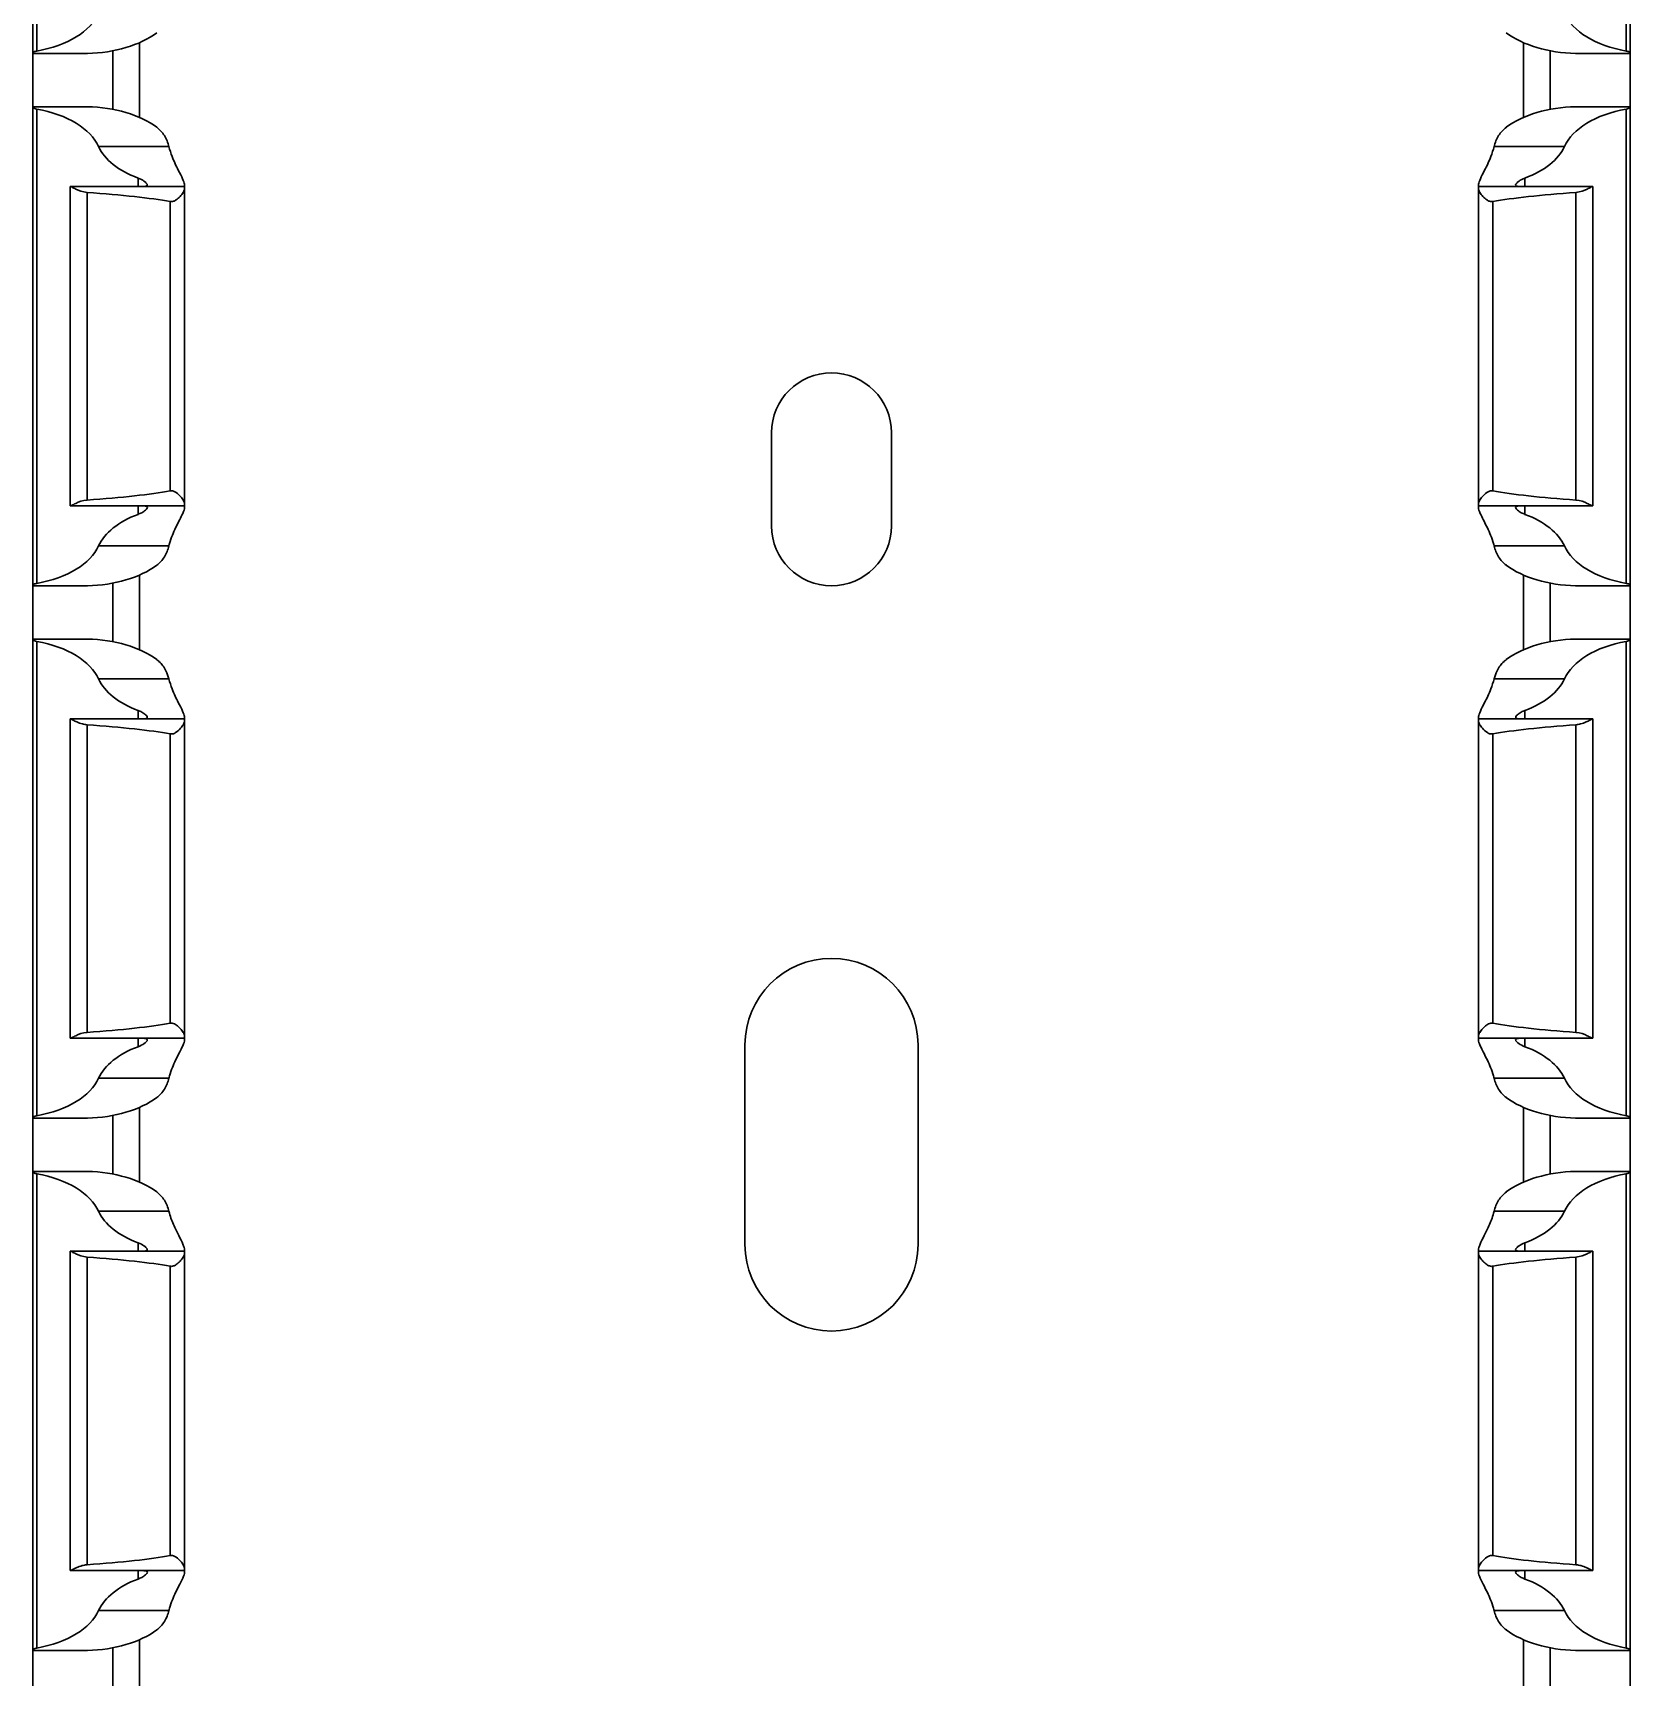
# Model space of a CAD drawing. Header units: millimetres. Extents: x -2573 to 2942, y -1220 to 2800.
# Drawn here: x 2882.4 to 2942.4, y 1642.6 to 1704.4 of the extents above; entities that cross this region are included whole.
import ezdxf

# ---------------------------------------------------------------- set-up
doc = ezdxf.new("R2010")
doc.units = ezdxf.units.MM

msp = doc.modelspace()

# ---------------------------------------------------------------- linework, layer by layer
at = {"linetype": 'Continuous', "lineweight": 30}
for p, q in [((2882.402, 1703.675), (2882.402, 1721.617)), ((2942.402, 1703.675), (2942.402, 1721.617)), ((2882.552, 1703.737), (2882.552, 1721.555)), ((2942.252, 1703.737), (2942.252, 1721.555)), ((2885.402, 1701.545), (2885.402, 1703.746)), ((2886.402, 1704.049), (2886.402, 1701.243)), ((2938.402, 1704.049), (2938.402, 1701.243)), ((2939.402, 1701.545), (2939.402, 1703.746)), ((2882.402, 1703.646), (2882.402, 1703.675)), ((2882.402, 1703.646), (2884.364, 1703.646)), ((2882.402, 1701.646), (2882.402, 1703.646)), ((2940.439, 1703.646), (2942.402, 1703.646)), ((2942.402, 1703.646), (2942.402, 1703.675)), ((2942.402, 1701.646), (2942.402, 1703.646)), ((2884.368, 1701.646), (2882.402, 1701.646)), ((2882.402, 1701.646), (2882.402, 1701.617)), ((2882.402, 1683.675), (2882.402, 1701.617)), ((2882.552, 1683.737), (2882.552, 1701.555)), ((2942.402, 1701.646), (2940.436, 1701.646)), ((2942.252, 1683.737), (2942.252, 1701.555)), ((2942.402, 1701.646), (2942.402, 1701.617)), ((2942.402, 1683.675), (2942.402, 1701.617)), ((2887.51, 1700.146), (2884.871, 1700.146)), ((2937.293, 1700.146), (2939.932, 1700.146)), ((2886.352, 1698.646), (2886.352, 1698.964)), ((2938.452, 1698.646), (2938.452, 1698.964)), ((2883.802, 1698.646), (2883.802, 1686.646)), ((2883.802, 1698.646), (2883.805, 1698.646)), ((2888.102, 1698.646), (2883.805, 1698.646)), ((2884.441, 1686.867), (2884.441, 1698.425)), ((2888.102, 1698.646), (2888.102, 1698.703)), ((2888.102, 1698.562), (2888.102, 1698.646)), ((2888.102, 1686.73), (2888.102, 1698.562)), ((2936.702, 1698.646), (2936.702, 1698.703)), ((2936.702, 1698.562), (2936.702, 1698.646)), ((2936.702, 1698.646), (2940.998, 1698.646)), ((2936.702, 1686.73), (2936.702, 1698.562)), ((2940.363, 1686.867), (2940.363, 1698.425)), ((2941.002, 1698.646), (2940.998, 1698.646)), ((2941.002, 1686.646), (2941.002, 1698.646)), ((2887.558, 1687.21), (2887.558, 1698.082)), ((2937.245, 1687.21), (2937.245, 1698.082)), ((2910.152, 1689.396), (2910.152, 1685.896)), ((2914.652, 1685.896), (2914.652, 1689.396)), ((2883.805, 1686.646), (2883.802, 1686.646)), ((2888.102, 1686.646), (2883.805, 1686.646)), ((2886.352, 1686.328), (2886.352, 1686.646)), ((2888.102, 1686.646), (2888.102, 1686.73)), ((2888.102, 1686.589), (2888.102, 1686.646)), ((2936.702, 1686.646), (2936.702, 1686.73)), ((2936.702, 1686.646), (2940.998, 1686.646)), ((2936.702, 1686.589), (2936.702, 1686.646)), ((2938.452, 1686.328), (2938.452, 1686.646)), ((2940.998, 1686.646), (2941.002, 1686.646)), ((2887.51, 1685.146), (2884.871, 1685.146)), ((2937.293, 1685.146), (2939.932, 1685.146)), ((2886.402, 1684.049), (2886.402, 1681.243)), ((2938.402, 1684.049), (2938.402, 1681.243)), ((2882.402, 1683.646), (2882.402, 1683.675)), ((2882.402, 1683.646), (2884.364, 1683.646)), ((2882.402, 1681.646), (2882.402, 1683.646)), ((2885.402, 1681.545), (2885.402, 1683.746)), ((2939.402, 1681.545), (2939.402, 1683.746)), ((2940.439, 1683.646), (2942.402, 1683.646)), ((2942.402, 1683.646), (2942.402, 1683.675)), ((2942.402, 1681.646), (2942.402, 1683.646)), ((2884.368, 1681.646), (2882.402, 1681.646)), ((2882.402, 1681.646), (2882.402, 1681.617)), ((2882.402, 1663.675), (2882.402, 1681.617)), ((2882.552, 1663.737), (2882.552, 1681.555)), ((2942.402, 1681.646), (2940.436, 1681.646)), ((2942.252, 1663.737), (2942.252, 1681.555)), ((2942.402, 1681.646), (2942.402, 1681.617)), ((2942.402, 1663.675), (2942.402, 1681.617)), ((2887.51, 1680.146), (2884.871, 1680.146)), ((2937.293, 1680.146), (2939.932, 1680.146)), ((2883.802, 1678.646), (2883.802, 1666.646)), ((2883.802, 1678.646), (2883.805, 1678.646)), ((2888.102, 1678.646), (2883.805, 1678.646)), ((2884.441, 1666.867), (2884.441, 1678.425)), ((2886.352, 1678.646), (2886.352, 1678.964)), ((2888.102, 1678.646), (2888.102, 1678.703)), ((2888.102, 1678.562), (2888.102, 1678.646)), ((2888.102, 1666.73), (2888.102, 1678.562)), ((2936.702, 1678.646), (2936.702, 1678.703)), ((2936.702, 1678.562), (2936.702, 1678.646)), ((2936.702, 1678.646), (2940.998, 1678.646)), ((2936.702, 1666.73), (2936.702, 1678.562)), ((2938.452, 1678.646), (2938.452, 1678.964)), ((2940.363, 1666.867), (2940.363, 1678.425)), ((2941.002, 1678.646), (2940.998, 1678.646)), ((2941.002, 1666.646), (2941.002, 1678.646)), ((2887.558, 1667.21), (2887.558, 1678.082)), ((2937.245, 1667.21), (2937.245, 1678.082)), ((2883.805, 1666.646), (2883.802, 1666.646)), ((2888.102, 1666.646), (2883.805, 1666.646)), ((2886.352, 1666.328), (2886.352, 1666.646)), ((2888.102, 1666.646), (2888.102, 1666.73)), ((2888.102, 1666.589), (2888.102, 1666.646)), ((2936.702, 1666.646), (2936.702, 1666.73)), ((2936.702, 1666.646), (2940.998, 1666.646)), ((2936.702, 1666.589), (2936.702, 1666.646)), ((2938.452, 1666.328), (2938.452, 1666.646)), ((2940.998, 1666.646), (2941.002, 1666.646)), ((2909.152, 1666.396), (2909.152, 1658.896)), ((2915.652, 1658.896), (2915.652, 1666.396)), ((2887.51, 1665.146), (2884.871, 1665.146)), ((2937.293, 1665.146), (2939.932, 1665.146)), ((2882.402, 1663.646), (2882.402, 1663.675)), ((2882.402, 1663.646), (2884.364, 1663.646)), ((2882.402, 1661.646), (2882.402, 1663.646)), ((2885.402, 1661.545), (2885.402, 1663.746)), ((2886.402, 1664.049), (2886.402, 1661.243)), ((2938.402, 1664.049), (2938.402, 1661.243)), ((2939.402, 1661.545), (2939.402, 1663.746)), ((2940.439, 1663.646), (2942.402, 1663.646)), ((2942.402, 1663.646), (2942.402, 1663.675)), ((2942.402, 1661.646), (2942.402, 1663.646)), ((2884.368, 1661.646), (2882.402, 1661.646)), ((2882.402, 1661.646), (2882.402, 1661.617)), ((2882.402, 1643.675), (2882.402, 1661.617)), ((2882.552, 1643.737), (2882.552, 1661.555)), ((2942.402, 1661.646), (2940.436, 1661.646)), ((2942.252, 1643.737), (2942.252, 1661.555)), ((2942.402, 1661.646), (2942.402, 1661.617)), ((2942.402, 1643.675), (2942.402, 1661.617)), ((2887.51, 1660.146), (2884.871, 1660.146)), ((2937.293, 1660.146), (2939.932, 1660.146)), ((2883.802, 1658.646), (2883.802, 1646.646)), ((2883.802, 1658.646), (2883.805, 1658.646)), ((2888.102, 1658.646), (2883.805, 1658.646)), ((2886.352, 1658.646), (2886.352, 1658.964)), ((2888.102, 1658.646), (2888.102, 1658.703)), ((2888.102, 1658.562), (2888.102, 1658.646)), ((2936.702, 1658.646), (2936.702, 1658.703)), ((2936.702, 1658.562), (2936.702, 1658.646)), ((2936.702, 1658.646), (2940.998, 1658.646)), ((2938.452, 1658.646), (2938.452, 1658.964)), ((2941.002, 1658.646), (2940.998, 1658.646)), ((2941.002, 1646.646), (2941.002, 1658.646)), ((2884.441, 1646.867), (2884.441, 1658.425)), ((2887.558, 1647.21), (2887.558, 1658.082)), ((2888.102, 1646.73), (2888.102, 1658.562)), ((2936.702, 1646.73), (2936.702, 1658.562)), ((2937.245, 1647.21), (2937.245, 1658.082)), ((2940.363, 1646.867), (2940.363, 1658.425)), ((2883.805, 1646.646), (2883.802, 1646.646)), ((2888.102, 1646.646), (2883.805, 1646.646)), ((2886.352, 1646.328), (2886.352, 1646.646)), ((2888.102, 1646.646), (2888.102, 1646.73)), ((2888.102, 1646.589), (2888.102, 1646.646)), ((2936.702, 1646.646), (2936.702, 1646.73)), ((2936.702, 1646.646), (2940.998, 1646.646)), ((2936.702, 1646.589), (2936.702, 1646.646)), ((2938.452, 1646.328), (2938.452, 1646.646)), ((2940.998, 1646.646), (2941.002, 1646.646)), ((2887.51, 1645.146), (2884.871, 1645.146)), ((2937.293, 1645.146), (2939.932, 1645.146)), ((2886.402, 1644.049), (2886.402, 1641.243)), ((2938.402, 1644.049), (2938.402, 1641.243)), ((2882.402, 1643.646), (2882.402, 1643.675)), ((2882.402, 1643.646), (2884.364, 1643.646)), ((2882.402, 1641.646), (2882.402, 1643.646)), ((2885.402, 1641.545), (2885.402, 1643.746)), ((2939.402, 1641.545), (2939.402, 1643.746)), ((2940.439, 1643.646), (2942.402, 1643.646)), ((2942.402, 1643.646), (2942.402, 1643.675)), ((2942.402, 1641.646), (2942.402, 1643.646))]:
    msp.add_line(p, q, dxfattribs=at)
for centre, radius, start, end in [((2912.402, 1689.396), 2.25, 0, 180), ((2912.402, 1685.896), 2.25, 180, 0), ((2912.402, 1666.396), 3.25, 0, 180), ((2912.402, 1658.896), 3.25, 180, 0)]:
    msp.add_arc(centre, radius, start, end, dxfattribs=at)
for centre, major_axis, ratio, start_param, end_param in [((2881.517, 1705.646), (3.464, 0), 0.57735, 5.015694, 6.030505), ((2943.286, 1705.646), (3.464, 0), 0.57735, 3.394273, 4.409084), ((2884.317, 1705.646), (3.464, 0), 0.57735, 4.751267, 5.622258), ((2940.486, 1705.646), (3.464, 0), 0.57735, 3.80252, 4.673511), ((2881.517, 1699.646), (3.464, 0), 0.57735, 0.25268, 1.267492), ((2884.317, 1699.646), (3.464, 0), 0.57735, 0.660927, 1.531918), ((2940.486, 1699.646), (3.464, 0), 0.57735, 1.609674, 2.480666), ((2943.286, 1699.646), (3.464, 0), 0.57735, 1.874101, 2.888912), ((2888.225, 1700.646), (3.464, 0), 0.57735, 3.394273, 4.140941), ((2936.578, 1700.646), (3.464, 0), 0.57735, 5.283837, 6.030505), ((2877.271, 1697.646), (11.43, 0), 0.087489, 0.451027, 0.892766), ((2947.532, 1697.646), (11.43, 0), 0.087489, 2.248826, 2.690566), ((2877.271, 1687.646), (11.43, 0), 0.087489, 5.390419, 5.832158), ((2947.532, 1687.646), (11.43, 0), 0.087489, 3.592619, 4.034359), ((2888.225, 1684.646), (3.464, 0), 0.57735, 2.142244, 2.888912), ((2936.578, 1684.646), (3.464, 0), 0.57735, 0.25268, 0.999349), ((2881.517, 1685.646), (3.464, 0), 0.57735, 5.015694, 6.030505), ((2943.286, 1685.646), (3.464, 0), 0.57735, 3.394273, 4.409084), ((2884.317, 1685.646), (3.464, 0), 0.57735, 4.751267, 5.622258), ((2940.486, 1685.646), (3.464, 0), 0.57735, 3.80252, 4.673511), ((2881.517, 1679.646), (3.464, 0), 0.57735, 0.25268, 1.267492), ((2884.317, 1679.646), (3.464, 0), 0.57735, 0.660927, 1.531918), ((2940.486, 1679.646), (3.464, 0), 0.57735, 1.609674, 2.480666), ((2943.286, 1679.646), (3.464, 0), 0.57735, 1.874101, 2.888912), ((2888.225, 1680.646), (3.464, 0), 0.57735, 3.394273, 4.140941), ((2936.578, 1680.646), (3.464, 0), 0.57735, 5.283837, 6.030505), ((2877.271, 1677.646), (11.43, 0), 0.087489, 0.451027, 0.892766), ((2947.532, 1677.646), (11.43, 0), 0.087489, 2.248826, 2.690566), ((2877.271, 1667.646), (11.43, 0), 0.087489, 5.390419, 5.832158), ((2947.532, 1667.646), (11.43, 0), 0.087489, 3.592619, 4.034359), ((2888.225, 1664.646), (3.464, 0), 0.57735, 2.142244, 2.888912), ((2936.578, 1664.646), (3.464, 0), 0.57735, 0.25268, 0.999349), ((2881.517, 1665.646), (3.464, 0), 0.57735, 5.015694, 6.030505), ((2943.286, 1665.646), (3.464, 0), 0.57735, 3.394273, 4.409084), ((2884.317, 1665.646), (3.464, 0), 0.57735, 4.751267, 5.622258), ((2940.486, 1665.646), (3.464, 0), 0.57735, 3.80252, 4.673511), ((2881.517, 1659.646), (3.464, 0), 0.57735, 0.25268, 1.267492), ((2884.317, 1659.646), (3.464, 0), 0.57735, 0.660927, 1.531918), ((2940.486, 1659.646), (3.464, 0), 0.57735, 1.609674, 2.480666), ((2943.286, 1659.646), (3.464, 0), 0.57735, 1.874101, 2.888912), ((2888.225, 1660.646), (3.464, 0), 0.57735, 3.394273, 4.140941), ((2936.578, 1660.646), (3.464, 0), 0.57735, 5.283837, 6.030505), ((2877.271, 1657.646), (11.43, 0), 0.087489, 0.451027, 0.892766), ((2947.532, 1657.646), (11.43, 0), 0.087489, 2.248826, 2.690566), ((2877.271, 1647.646), (11.43, 0), 0.087489, 5.390419, 5.832158), ((2947.532, 1647.646), (11.43, 0), 0.087489, 3.592619, 4.034359), ((2888.225, 1644.646), (3.464, 0), 0.57735, 2.142244, 2.888912), ((2936.578, 1644.646), (3.464, 0), 0.57735, 0.25268, 0.999349), ((2881.517, 1645.646), (3.464, 0), 0.57735, 5.015694, 6.030505), ((2943.286, 1645.646), (3.464, 0), 0.57735, 3.394273, 4.409084), ((2884.317, 1645.646), (3.464, 0), 0.57735, 4.751267, 5.622258), ((2940.486, 1645.646), (3.464, 0), 0.57735, 3.80252, 4.673511)]:
    msp.add_ellipse(centre, major_axis=major_axis, ratio=ratio, start_param=start_param, end_param=end_param, dxfattribs=at)
for points, knots in [([(2882.552, 1703.737), (2882.506, 1703.729), (2882.468, 1703.718), (2882.416, 1703.695), (2882.402, 1703.684), (2882.402, 1703.675)], [0, 0, 0, 0, 0.5, 0.5, 1, 1, 1, 1]), ([(2942.252, 1703.737), (2942.297, 1703.729), (2942.336, 1703.718), (2942.388, 1703.695), (2942.402, 1703.684), (2942.402, 1703.675)], [0, 0, 0, 0, 0.5, 0.5, 1, 1, 1, 1]), ([(2884.364, 1703.646), (2884.365, 1703.646), (2884.381, 1703.645), (2884.416, 1703.647), (2884.448, 1703.647), (2884.452, 1703.647)], [0, 0, 0, 0, 0.038181, 0.888918, 1, 1, 1, 1]), ([(2940.439, 1703.646), (2940.439, 1703.646), (2940.422, 1703.645), (2940.388, 1703.647), (2940.355, 1703.647), (2940.352, 1703.647)], [0, 0, 0, 0, 0.038181, 0.888918, 1, 1, 1, 1]), ([(2882.402, 1701.617), (2882.405, 1701.611), (2882.412, 1701.598), (2882.465, 1701.575), (2882.519, 1701.561), (2882.55, 1701.555), (2882.552, 1701.555)], [0, 0, 0, 0, 0.327128, 0.654054, 0.984568, 1, 1, 1, 1]), ([(2884.452, 1701.644), (2884.439, 1701.645), (2884.406, 1701.645), (2884.382, 1701.646), (2884.368, 1701.646)], [0, 0, 0, 0, 0.381561, 1, 1, 1, 1]), ([(2940.352, 1701.644), (2940.364, 1701.645), (2940.397, 1701.645), (2940.421, 1701.646), (2940.436, 1701.646)], [0, 0, 0, 0, 0.381561, 1, 1, 1, 1]), ([(2942.402, 1701.617), (2942.398, 1701.611), (2942.391, 1701.598), (2942.338, 1701.575), (2942.284, 1701.561), (2942.253, 1701.555), (2942.252, 1701.555)], [0, 0, 0, 0, 0.327128, 0.654054, 0.984568, 1, 1, 1, 1]), ([(2887.51, 1700.146), (2887.473, 1700.294), (2887.417, 1700.435), (2887.264, 1700.681), (2887.167, 1700.788), (2887.052, 1700.874)], [0, 0, 0, 0, 0.5, 0.5, 1, 1, 1, 1]), ([(2937.293, 1700.146), (2937.33, 1700.294), (2937.386, 1700.435), (2937.539, 1700.681), (2937.636, 1700.788), (2937.752, 1700.874)], [0, 0, 0, 0, 0.5, 0.5, 1, 1, 1, 1]), ([(2888.102, 1698.703), (2888.101, 1698.713), (2888.098, 1698.765), (2888.034, 1698.927), (2887.86, 1699.272), (2887.649, 1699.689), (2887.549, 1700.019), (2887.51, 1700.146)], [0, 0, 0, 0, 0.052335, 0.272787, 0.517652, 0.814951, 1, 1, 1, 1]), ([(2936.702, 1698.703), (2936.702, 1698.713), (2936.706, 1698.765), (2936.769, 1698.927), (2936.943, 1699.272), (2937.154, 1699.689), (2937.255, 1700.019), (2937.293, 1700.146)], [0, 0, 0, 0, 0.052335, 0.272787, 0.517652, 0.814951, 1, 1, 1, 1]), ([(2886.352, 1698.964), (2886.531, 1698.897), (2886.656, 1698.8), (2886.709, 1698.705), (2886.704, 1698.68), (2886.644, 1698.651), (2886.59, 1698.646), (2886.515, 1698.646)], [0, 0, 0, 0, 0.5, 0.5, 0.75, 0.75, 1, 1, 1, 1]), ([(2938.452, 1698.964), (2938.272, 1698.897), (2938.148, 1698.8), (2938.094, 1698.705), (2938.099, 1698.68), (2938.159, 1698.651), (2938.214, 1698.646), (2938.288, 1698.646)], [0, 0, 0, 0, 0.5, 0.5, 0.75, 0.75, 1, 1, 1, 1]), ([(2883.805, 1698.646), (2883.814, 1698.646), (2883.837, 1698.635), (2883.908, 1698.6), (2883.956, 1698.575), (2884.124, 1698.496), (2884.274, 1698.436), (2884.441, 1698.425)], [0, 0, 0, 0, 0.25, 0.25, 0.5, 0.5, 1, 1, 1, 1]), ([(2887.558, 1698.082), (2887.575, 1698.08), (2887.617, 1698.075), (2887.698, 1698.092), (2887.814, 1698.156), (2887.94, 1698.277), (2888.048, 1698.415), (2888.097, 1698.511), (2888.101, 1698.551), (2888.102, 1698.562)], [0, 0, 0, 0, 0.05256, 0.130506, 0.247862, 0.469482, 0.7124, 0.920773, 1, 1, 1, 1]), ([(2937.245, 1698.082), (2937.228, 1698.08), (2937.186, 1698.075), (2937.106, 1698.092), (2936.99, 1698.156), (2936.863, 1698.277), (2936.756, 1698.415), (2936.706, 1698.511), (2936.703, 1698.551), (2936.702, 1698.562)], [0, 0, 0, 0, 0.05256, 0.130506, 0.247862, 0.469482, 0.7124, 0.920773, 1, 1, 1, 1]), ([(2940.998, 1698.646), (2940.99, 1698.646), (2940.966, 1698.635), (2940.896, 1698.6), (2940.848, 1698.575), (2940.679, 1698.496), (2940.529, 1698.436), (2940.363, 1698.425)], [0, 0, 0, 0, 0.25, 0.25, 0.5, 0.5, 1, 1, 1, 1]), ([(2888.102, 1686.73), (2888.102, 1686.763), (2888.085, 1686.805), (2888.03, 1686.898), (2887.992, 1686.949), (2887.902, 1687.051), (2887.849, 1687.104), (2887.752, 1687.17), (2887.718, 1687.189), (2887.64, 1687.214), (2887.598, 1687.217), (2887.558, 1687.21)], [0, 0, 0, 0, 0.25, 0.25, 0.5, 0.5, 0.75, 0.75, 0.875, 0.875, 1, 1, 1, 1]), ([(2936.702, 1686.73), (2936.702, 1686.763), (2936.719, 1686.805), (2936.773, 1686.898), (2936.811, 1686.949), (2936.902, 1687.051), (2936.955, 1687.104), (2937.051, 1687.17), (2937.086, 1687.189), (2937.163, 1687.214), (2937.205, 1687.217), (2937.245, 1687.21)], [0, 0, 0, 0, 0.25, 0.25, 0.5, 0.5, 0.75, 0.75, 0.875, 0.875, 1, 1, 1, 1]), ([(2884.441, 1686.867), (2884.274, 1686.855), (2884.124, 1686.795), (2883.955, 1686.717), (2883.908, 1686.692), (2883.837, 1686.657), (2883.814, 1686.646), (2883.805, 1686.646)], [0, 0, 0, 0, 0.5, 0.5, 0.75, 0.75, 1, 1, 1, 1]), ([(2886.515, 1686.646), (2886.552, 1686.645), (2886.637, 1686.643), (2886.703, 1686.618), (2886.705, 1686.564), (2886.635, 1686.484), (2886.513, 1686.397), (2886.399, 1686.348), (2886.352, 1686.328)], [0, 0, 0, 0, 0.135856, 0.312224, 0.485089, 0.66426, 0.859763, 1, 1, 1, 1]), ([(2887.51, 1685.146), (2887.518, 1685.176), (2887.583, 1685.423), (2887.769, 1685.848), (2887.997, 1686.286), (2888.094, 1686.508), (2888.1, 1686.573), (2888.102, 1686.589)], [0, 0, 0, 0, 0.043589, 0.353891, 0.672583, 0.920215, 1, 1, 1, 1]), ([(2937.293, 1685.146), (2937.285, 1685.176), (2937.22, 1685.423), (2937.034, 1685.848), (2936.806, 1686.286), (2936.709, 1686.508), (2936.703, 1686.573), (2936.702, 1686.589)], [0, 0, 0, 0, 0.043589, 0.353891, 0.672583, 0.920215, 1, 1, 1, 1]), ([(2938.288, 1686.646), (2938.251, 1686.645), (2938.166, 1686.643), (2938.1, 1686.618), (2938.098, 1686.564), (2938.168, 1686.484), (2938.29, 1686.397), (2938.404, 1686.348), (2938.452, 1686.328)], [0, 0, 0, 0, 0.135856, 0.312224, 0.485089, 0.66426, 0.859763, 1, 1, 1, 1]), ([(2940.363, 1686.867), (2940.529, 1686.855), (2940.679, 1686.795), (2940.848, 1686.717), (2940.895, 1686.692), (2940.966, 1686.657), (2940.99, 1686.646), (2940.998, 1686.646)], [0, 0, 0, 0, 0.5, 0.5, 0.75, 0.75, 1, 1, 1, 1]), ([(2887.052, 1684.418), (2887.167, 1684.504), (2887.264, 1684.61), (2887.417, 1684.857), (2887.473, 1684.997), (2887.51, 1685.146)], [0, 0, 0, 0, 0.5, 0.5, 1, 1, 1, 1]), ([(2937.752, 1684.418), (2937.637, 1684.504), (2937.539, 1684.61), (2937.386, 1684.857), (2937.331, 1684.997), (2937.293, 1685.146)], [0, 0, 0, 0, 0.5, 0.5, 1, 1, 1, 1]), ([(2882.552, 1683.737), (2882.506, 1683.729), (2882.468, 1683.718), (2882.416, 1683.695), (2882.402, 1683.684), (2882.402, 1683.675)], [0, 0, 0, 0, 0.5, 0.5, 1, 1, 1, 1]), ([(2884.364, 1683.646), (2884.365, 1683.646), (2884.381, 1683.645), (2884.416, 1683.647), (2884.448, 1683.647), (2884.452, 1683.647)], [0, 0, 0, 0, 0.038177, 0.8889219, 1, 1, 1, 1]), ([(2940.439, 1683.646), (2940.439, 1683.646), (2940.422, 1683.645), (2940.388, 1683.647), (2940.355, 1683.647), (2940.352, 1683.647)], [0, 0, 0, 0, 0.038177, 0.8889219, 1, 1, 1, 1]), ([(2942.252, 1683.737), (2942.297, 1683.729), (2942.336, 1683.718), (2942.388, 1683.695), (2942.402, 1683.684), (2942.402, 1683.675)], [0, 0, 0, 0, 0.5, 0.5, 1, 1, 1, 1]), ([(2882.402, 1681.617), (2882.405, 1681.611), (2882.412, 1681.598), (2882.465, 1681.575), (2882.519, 1681.561), (2882.55, 1681.555), (2882.552, 1681.555)], [0, 0, 0, 0, 0.327128, 0.654054, 0.984568, 1, 1, 1, 1]), ([(2884.452, 1681.644), (2884.439, 1681.645), (2884.406, 1681.645), (2884.382, 1681.646), (2884.368, 1681.646)], [0, 0, 0, 0, 0.38156, 1, 1, 1, 1]), ([(2940.352, 1681.644), (2940.364, 1681.645), (2940.397, 1681.645), (2940.421, 1681.646), (2940.436, 1681.646)], [0, 0, 0, 0, 0.38156, 1, 1, 1, 1]), ([(2942.402, 1681.617), (2942.398, 1681.611), (2942.391, 1681.598), (2942.338, 1681.575), (2942.284, 1681.561), (2942.253, 1681.555), (2942.252, 1681.555)], [0, 0, 0, 0, 0.327128, 0.654054, 0.984568, 1, 1, 1, 1]), ([(2887.51, 1680.146), (2887.478, 1680.25), (2887.399, 1680.503), (2887.224, 1680.737), (2887.081, 1680.851), (2887.052, 1680.874)], [0, 0, 0, 0, 0.360871, 0.870449, 1, 1, 1, 1]), ([(2937.293, 1680.146), (2937.326, 1680.25), (2937.404, 1680.503), (2937.58, 1680.737), (2937.723, 1680.851), (2937.752, 1680.874)], [0, 0, 0, 0, 0.360871, 0.870449, 1, 1, 1, 1]), ([(2888.102, 1678.703), (2888.101, 1678.713), (2888.098, 1678.765), (2888.034, 1678.927), (2887.86, 1679.272), (2887.649, 1679.689), (2887.549, 1680.019), (2887.51, 1680.146)], [0, 0, 0, 0, 0.052336, 0.272793, 0.517651, 0.81495, 1, 1, 1, 1]), ([(2936.702, 1678.703), (2936.702, 1678.713), (2936.706, 1678.765), (2936.769, 1678.927), (2936.943, 1679.272), (2937.154, 1679.689), (2937.255, 1680.019), (2937.293, 1680.146)], [0, 0, 0, 0, 0.052336, 0.272793, 0.517651, 0.81495, 1, 1, 1, 1]), ([(2883.805, 1678.646), (2883.812, 1678.644), (2883.83, 1678.64), (2883.911, 1678.598), (2884.054, 1678.527), (2884.236, 1678.453), (2884.38, 1678.433), (2884.441, 1678.425)], [0, 0, 0, 0, 0.135391, 0.340148, 0.559259, 0.813312, 1, 1, 1, 1]), ([(2886.352, 1678.964), (2886.373, 1678.955), (2886.458, 1678.922), (2886.585, 1678.848), (2886.692, 1678.754), (2886.713, 1678.683), (2886.652, 1678.65), (2886.559, 1678.647), (2886.515, 1678.646)], [0, 0, 0, 0, 0.061102, 0.24258, 0.448573, 0.652498, 0.836792, 1, 1, 1, 1]), ([(2887.558, 1678.082), (2887.598, 1678.075), (2887.64, 1678.078), (2887.718, 1678.102), (2887.753, 1678.122), (2887.849, 1678.188), (2887.901, 1678.24), (2887.993, 1678.343), (2888.03, 1678.394), (2888.085, 1678.487), (2888.102, 1678.529), (2888.102, 1678.562)], [0, 0, 0, 0, 0.125, 0.125, 0.25, 0.25, 0.5, 0.5, 0.75, 0.75, 1, 1, 1, 1]), ([(2937.245, 1678.082), (2937.205, 1678.075), (2937.163, 1678.078), (2937.086, 1678.102), (2937.051, 1678.122), (2936.954, 1678.188), (2936.902, 1678.24), (2936.811, 1678.343), (2936.773, 1678.394), (2936.718, 1678.487), (2936.702, 1678.529), (2936.702, 1678.562)], [0, 0, 0, 0, 0.125, 0.125, 0.25, 0.25, 0.5, 0.5, 0.75, 0.75, 1, 1, 1, 1]), ([(2938.452, 1678.964), (2938.43, 1678.955), (2938.346, 1678.922), (2938.218, 1678.848), (2938.112, 1678.754), (2938.09, 1678.683), (2938.152, 1678.65), (2938.244, 1678.647), (2938.288, 1678.646)], [0, 0, 0, 0, 0.061102, 0.24258, 0.448573, 0.652498, 0.836792, 1, 1, 1, 1]), ([(2940.998, 1678.646), (2940.991, 1678.644), (2940.973, 1678.64), (2940.893, 1678.598), (2940.749, 1678.527), (2940.567, 1678.453), (2940.424, 1678.433), (2940.363, 1678.425)], [0, 0, 0, 0, 0.135391, 0.340148, 0.559259, 0.813312, 1, 1, 1, 1]), ([(2884.441, 1666.867), (2884.274, 1666.855), (2884.124, 1666.795), (2883.955, 1666.717), (2883.908, 1666.692), (2883.837, 1666.657), (2883.814, 1666.646), (2883.805, 1666.646)], [0, 0, 0, 0, 0.5, 0.5, 0.75, 0.75, 1, 1, 1, 1]), ([(2886.515, 1666.646), (2886.589, 1666.646), (2886.644, 1666.641), (2886.704, 1666.611), (2886.709, 1666.587), (2886.655, 1666.491), (2886.53, 1666.394), (2886.352, 1666.328)], [0, 0, 0, 0, 0.25, 0.25, 0.5, 0.5, 1, 1, 1, 1]), ([(2888.102, 1666.73), (2888.097, 1666.754), (2888.087, 1666.812), (2888.003, 1666.94), (2887.888, 1667.069), (2887.772, 1667.161), (2887.68, 1667.206), (2887.607, 1667.217), (2887.57, 1667.212), (2887.558, 1667.21)], [0, 0, 0, 0, 0.16384, 0.401474, 0.643549, 0.778476, 0.884705, 0.962581, 1, 1, 1, 1]), ([(2936.702, 1666.73), (2936.706, 1666.754), (2936.716, 1666.812), (2936.801, 1666.94), (2936.915, 1667.069), (2937.031, 1667.161), (2937.123, 1667.206), (2937.196, 1667.217), (2937.233, 1667.212), (2937.245, 1667.21)], [0, 0, 0, 0, 0.16384, 0.401474, 0.643549, 0.778476, 0.884705, 0.962581, 1, 1, 1, 1]), ([(2938.288, 1666.646), (2938.214, 1666.646), (2938.159, 1666.641), (2938.099, 1666.611), (2938.094, 1666.587), (2938.148, 1666.491), (2938.273, 1666.394), (2938.452, 1666.328)], [0, 0, 0, 0, 0.25, 0.25, 0.5, 0.5, 1, 1, 1, 1]), ([(2940.363, 1666.867), (2940.529, 1666.855), (2940.679, 1666.795), (2940.848, 1666.717), (2940.895, 1666.692), (2940.966, 1666.657), (2940.99, 1666.646), (2940.998, 1666.646)], [0, 0, 0, 0, 0.5, 0.5, 0.75, 0.75, 1, 1, 1, 1]), ([(2887.51, 1665.146), (2887.518, 1665.176), (2887.583, 1665.423), (2887.769, 1665.848), (2887.997, 1666.286), (2888.094, 1666.508), (2888.1, 1666.573), (2888.102, 1666.589)], [0, 0, 0, 0, 0.043601, 0.35389, 0.672589, 0.920219, 1, 1, 1, 1]), ([(2937.293, 1665.146), (2937.285, 1665.176), (2937.22, 1665.423), (2937.034, 1665.848), (2936.806, 1666.286), (2936.709, 1666.508), (2936.703, 1666.573), (2936.702, 1666.589)], [0, 0, 0, 0, 0.043601, 0.35389, 0.672589, 0.920219, 1, 1, 1, 1]), ([(2887.052, 1664.418), (2887.167, 1664.504), (2887.264, 1664.61), (2887.417, 1664.857), (2887.473, 1664.997), (2887.51, 1665.146)], [0, 0, 0, 0, 0.5, 0.5, 1, 1, 1, 1]), ([(2937.752, 1664.418), (2937.637, 1664.504), (2937.539, 1664.61), (2937.386, 1664.857), (2937.331, 1664.997), (2937.293, 1665.146)], [0, 0, 0, 0, 0.5, 0.5, 1, 1, 1, 1]), ([(2882.552, 1663.737), (2882.541, 1663.735), (2882.503, 1663.728), (2882.448, 1663.711), (2882.408, 1663.69), (2882.404, 1663.679), (2882.402, 1663.675)], [0, 0, 0, 0, 0.11765, 0.430948, 0.757415, 1, 1, 1, 1]), ([(2884.364, 1663.646), (2884.365, 1663.646), (2884.381, 1663.645), (2884.416, 1663.647), (2884.448, 1663.647), (2884.452, 1663.647)], [0, 0, 0, 0, 0.038181, 0.888918, 1, 1, 1, 1]), ([(2940.439, 1663.646), (2940.439, 1663.646), (2940.422, 1663.645), (2940.388, 1663.647), (2940.355, 1663.647), (2940.352, 1663.647)], [0, 0, 0, 0, 0.038181, 0.888918, 1, 1, 1, 1]), ([(2942.252, 1663.737), (2942.262, 1663.735), (2942.301, 1663.728), (2942.355, 1663.711), (2942.395, 1663.69), (2942.4, 1663.679), (2942.402, 1663.675)], [0, 0, 0, 0, 0.11765, 0.430948, 0.757415, 1, 1, 1, 1]), ([(2882.402, 1661.617), (2882.402, 1661.608), (2882.416, 1661.597), (2882.468, 1661.574), (2882.506, 1661.563), (2882.552, 1661.555)], [0, 0, 0, 0, 0.5, 0.5, 1, 1, 1, 1]), ([(2884.452, 1661.644), (2884.439, 1661.645), (2884.406, 1661.645), (2884.382, 1661.646), (2884.368, 1661.646)], [0, 0, 0, 0, 0.38156, 1, 1, 1, 1]), ([(2940.352, 1661.644), (2940.364, 1661.645), (2940.397, 1661.645), (2940.421, 1661.646), (2940.436, 1661.646)], [0, 0, 0, 0, 0.38156, 1, 1, 1, 1]), ([(2942.402, 1661.617), (2942.402, 1661.608), (2942.388, 1661.597), (2942.336, 1661.574), (2942.298, 1661.563), (2942.252, 1661.555)], [0, 0, 0, 0, 0.5, 0.5, 1, 1, 1, 1]), ([(2887.51, 1660.146), (2887.473, 1660.294), (2887.417, 1660.435), (2887.264, 1660.681), (2887.167, 1660.788), (2887.052, 1660.874)], [0, 0, 0, 0, 0.5, 0.5, 1, 1, 1, 1]), ([(2937.293, 1660.146), (2937.33, 1660.294), (2937.386, 1660.435), (2937.539, 1660.681), (2937.636, 1660.788), (2937.752, 1660.874)], [0, 0, 0, 0, 0.5, 0.5, 1, 1, 1, 1]), ([(2888.102, 1658.703), (2888.102, 1658.725), (2888.096, 1658.754), (2888.074, 1658.823), (2888.058, 1658.863), (2887.997, 1659), (2887.941, 1659.11), (2887.815, 1659.361), (2887.747, 1659.5), (2887.616, 1659.805), (2887.554, 1659.97), (2887.51, 1660.146)], [0, 0, 0, 0, 0.125, 0.125, 0.25, 0.25, 0.5, 0.5, 0.75, 0.75, 1, 1, 1, 1]), ([(2936.702, 1658.703), (2936.702, 1658.725), (2936.708, 1658.754), (2936.73, 1658.823), (2936.746, 1658.863), (2936.807, 1659), (2936.862, 1659.11), (2936.988, 1659.361), (2937.057, 1659.5), (2937.187, 1659.805), (2937.249, 1659.97), (2937.293, 1660.146)], [0, 0, 0, 0, 0.125, 0.125, 0.25, 0.25, 0.5, 0.5, 0.75, 0.75, 1, 1, 1, 1]), ([(2883.805, 1658.646), (2883.814, 1658.646), (2883.837, 1658.635), (2883.908, 1658.6), (2883.956, 1658.575), (2884.124, 1658.496), (2884.274, 1658.436), (2884.441, 1658.425)], [0, 0, 0, 0, 0.25, 0.25, 0.5, 0.5, 1, 1, 1, 1]), ([(2886.352, 1658.964), (2886.531, 1658.897), (2886.656, 1658.8), (2886.709, 1658.705), (2886.704, 1658.68), (2886.644, 1658.651), (2886.59, 1658.646), (2886.515, 1658.646)], [0, 0, 0, 0, 0.5, 0.5, 0.75, 0.75, 1, 1, 1, 1]), ([(2938.452, 1658.964), (2938.272, 1658.897), (2938.148, 1658.8), (2938.094, 1658.705), (2938.099, 1658.68), (2938.159, 1658.651), (2938.214, 1658.646), (2938.288, 1658.646)], [0, 0, 0, 0, 0.5, 0.5, 0.75, 0.75, 1, 1, 1, 1]), ([(2940.998, 1658.646), (2940.99, 1658.646), (2940.966, 1658.635), (2940.896, 1658.6), (2940.848, 1658.575), (2940.679, 1658.496), (2940.529, 1658.436), (2940.363, 1658.425)], [0, 0, 0, 0, 0.25, 0.25, 0.5, 0.5, 1, 1, 1, 1]), ([(2887.558, 1658.082), (2887.575, 1658.08), (2887.617, 1658.075), (2887.698, 1658.092), (2887.814, 1658.156), (2887.94, 1658.277), (2888.048, 1658.415), (2888.097, 1658.511), (2888.101, 1658.551), (2888.102, 1658.562)], [0, 0, 0, 0, 0.052559, 0.130506, 0.247864, 0.46947, 0.712411, 0.920771, 1, 1, 1, 1]), ([(2937.245, 1658.082), (2937.228, 1658.08), (2937.186, 1658.075), (2937.106, 1658.092), (2936.99, 1658.156), (2936.863, 1658.277), (2936.756, 1658.415), (2936.706, 1658.511), (2936.703, 1658.551), (2936.702, 1658.562)], [0, 0, 0, 0, 0.052559, 0.130506, 0.247864, 0.46947, 0.712411, 0.920771, 1, 1, 1, 1]), ([(2884.441, 1646.867), (2884.437, 1646.867), (2884.371, 1646.862), (2884.228, 1646.833), (2884.039, 1646.759), (2883.893, 1646.685), (2883.823, 1646.649), (2883.809, 1646.647), (2883.805, 1646.646)], [0, 0, 0, 0, 0.012017, 0.198652, 0.447303, 0.698711, 0.909613, 1, 1, 1, 1]), ([(2888.102, 1646.73), (2888.102, 1646.763), (2888.085, 1646.805), (2888.03, 1646.898), (2887.992, 1646.949), (2887.902, 1647.051), (2887.849, 1647.104), (2887.752, 1647.17), (2887.718, 1647.189), (2887.64, 1647.214), (2887.598, 1647.217), (2887.558, 1647.21)], [0, 0, 0, 0, 0.25, 0.25, 0.5, 0.5, 0.75, 0.75, 0.875, 0.875, 1, 1, 1, 1]), ([(2936.702, 1646.73), (2936.702, 1646.763), (2936.719, 1646.805), (2936.773, 1646.898), (2936.811, 1646.949), (2936.902, 1647.051), (2936.955, 1647.104), (2937.051, 1647.17), (2937.086, 1647.189), (2937.163, 1647.214), (2937.205, 1647.217), (2937.245, 1647.21)], [0, 0, 0, 0, 0.25, 0.25, 0.5, 0.5, 0.75, 0.75, 0.875, 0.875, 1, 1, 1, 1]), ([(2940.363, 1646.867), (2940.367, 1646.867), (2940.432, 1646.862), (2940.576, 1646.833), (2940.764, 1646.759), (2940.91, 1646.685), (2940.98, 1646.649), (2940.994, 1646.647), (2940.998, 1646.646)], [0, 0, 0, 0, 0.012017, 0.198652, 0.447303, 0.698711, 0.909613, 1, 1, 1, 1]), ([(2886.515, 1646.646), (2886.552, 1646.645), (2886.637, 1646.643), (2886.703, 1646.618), (2886.705, 1646.564), (2886.635, 1646.484), (2886.513, 1646.397), (2886.399, 1646.348), (2886.352, 1646.328)], [0, 0, 0, 0, 0.135856, 0.312227, 0.485087, 0.664259, 0.859762, 1, 1, 1, 1]), ([(2887.51, 1645.146), (2887.518, 1645.176), (2887.583, 1645.423), (2887.769, 1645.849), (2887.997, 1646.286), (2888.094, 1646.508), (2888.1, 1646.573), (2888.102, 1646.589)], [0, 0, 0, 0, 0.043589, 0.353892, 0.672585, 0.920218, 1, 1, 1, 1]), ([(2937.293, 1645.146), (2937.285, 1645.176), (2937.22, 1645.423), (2937.034, 1645.849), (2936.806, 1646.286), (2936.709, 1646.508), (2936.703, 1646.573), (2936.702, 1646.589)], [0, 0, 0, 0, 0.043589, 0.353892, 0.672585, 0.920218, 1, 1, 1, 1]), ([(2938.288, 1646.646), (2938.251, 1646.645), (2938.166, 1646.643), (2938.1, 1646.618), (2938.098, 1646.564), (2938.168, 1646.484), (2938.29, 1646.397), (2938.404, 1646.348), (2938.452, 1646.328)], [0, 0, 0, 0, 0.135856, 0.312227, 0.485087, 0.664259, 0.859762, 1, 1, 1, 1]), ([(2887.052, 1644.418), (2887.167, 1644.504), (2887.264, 1644.61), (2887.417, 1644.857), (2887.473, 1644.997), (2887.51, 1645.146)], [0, 0, 0, 0, 0.5, 0.5, 1, 1, 1, 1]), ([(2937.752, 1644.418), (2937.637, 1644.504), (2937.539, 1644.61), (2937.386, 1644.857), (2937.331, 1644.997), (2937.293, 1645.146)], [0, 0, 0, 0, 0.5, 0.5, 1, 1, 1, 1]), ([(2882.552, 1643.737), (2882.541, 1643.735), (2882.503, 1643.728), (2882.448, 1643.711), (2882.408, 1643.69), (2882.404, 1643.679), (2882.402, 1643.675)], [0, 0, 0, 0, 0.117635, 0.430951, 0.757398, 1, 1, 1, 1]), ([(2884.364, 1643.646), (2884.365, 1643.646), (2884.381, 1643.645), (2884.416, 1643.647), (2884.448, 1643.647), (2884.452, 1643.647)], [0, 0, 0, 0, 0.038181, 0.888918, 1, 1, 1, 1]), ([(2940.439, 1643.646), (2940.439, 1643.646), (2940.422, 1643.645), (2940.388, 1643.647), (2940.355, 1643.647), (2940.352, 1643.647)], [0, 0, 0, 0, 0.038181, 0.888918, 1, 1, 1, 1]), ([(2942.252, 1643.737), (2942.262, 1643.735), (2942.301, 1643.728), (2942.355, 1643.711), (2942.395, 1643.69), (2942.4, 1643.679), (2942.402, 1643.675)], [0, 0, 0, 0, 0.117635, 0.430951, 0.757398, 1, 1, 1, 1])]:
    msp.add_open_spline(points, degree=3, knots=knots, dxfattribs=at)

doc.saveas('drawing.dxf')
